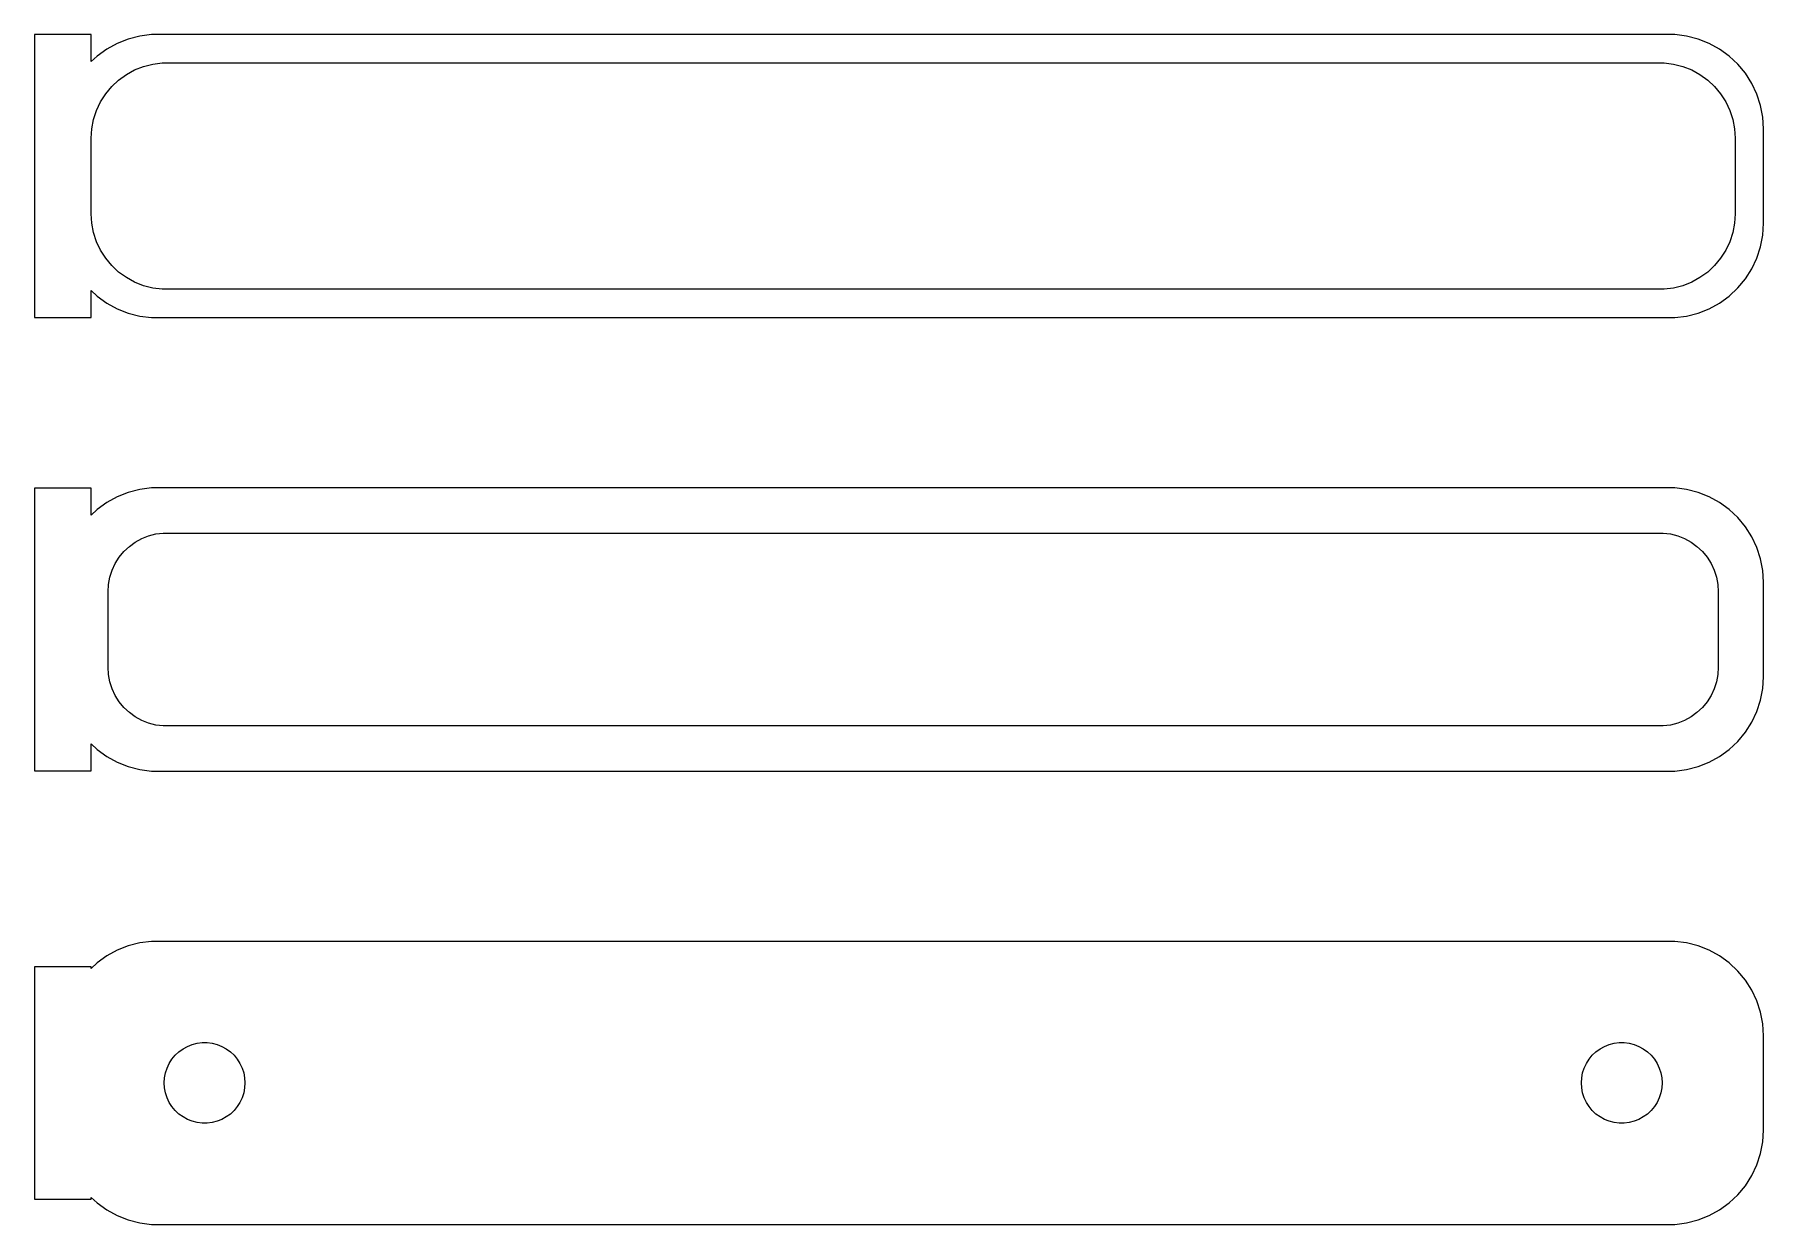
# Model space of a CAD drawing. Header units: metres. Extents: x -46.5 to 45, y 64.5 to 127.5.
import ezdxf

# ---------------------------------------------------------------- set-up
doc = ezdxf.new("R2010")
doc.units = ezdxf.units.M

msp = doc.modelspace()

# ---------------------------------------------------------------- linework, layer by layer
for p, q in [((-43.5, 127.49), (-46.5, 127.49)), ((-46.5, 127.49), (-46.5, 112.51)), ((-43.5, 126.059), (-43.5, 127.49)), ((-41.5451, 127.255), (-42.1289, 127.024)), ((-40.9369, 127.411), (-41.5451, 127.255)), ((-40.3139, 127.49), (-40.9369, 127.411)), ((40.3139, 127.49), (-40.3139, 127.49)), ((40.9369, 127.411), (40.3139, 127.49)), ((41.5451, 127.255), (40.9369, 127.411)), ((42.1289, 127.024), (41.5451, 127.255)), ((-43.1871, 126.353), (-43.5, 126.059)), ((-42.6791, 126.722), (-43.1871, 126.353)), ((-42.1289, 127.024), (-42.6791, 126.722)), ((42.6791, 126.722), (42.1289, 127.024)), ((43.1871, 126.353), (42.6791, 126.722)), ((43.6448, 125.923), (43.1871, 126.353)), ((-42.0497, 125.082), (-41.6433, 125.377)), ((-41.6433, 125.377), (-41.2031, 125.619)), ((-41.2031, 125.619), (-40.7361, 125.804)), ((-40.7361, 125.804), (-40.2495, 125.929)), ((-40.2495, 125.929), (-39.7512, 125.992)), ((-39.7512, 125.992), (39.7512, 125.992)), ((39.7512, 125.992), (40.2495, 125.929)), ((40.2495, 125.929), (40.7361, 125.804)), ((40.7361, 125.804), (41.2031, 125.619)), ((41.2031, 125.619), (41.6433, 125.377)), ((41.6433, 125.377), (42.0497, 125.082)), ((44.0451, 125.439), (43.6448, 125.923)), ((44.3815, 124.909), (44.0451, 125.439)), ((-42.7361, 124.351), (-42.4159, 124.738)), ((-42.4159, 124.738), (-42.0497, 125.082)), ((42.0497, 125.082), (42.4159, 124.738)), ((42.4159, 124.738), (42.7361, 124.351)), ((44.6489, 124.341), (44.3815, 124.909)), ((-43.2191, 123.472), (-43.0052, 123.927)), ((-43.0052, 123.927), (-42.7361, 124.351)), ((42.7361, 124.351), (43.0052, 123.927)), ((43.0052, 123.927), (43.2191, 123.472)), ((44.8429, 123.743), (44.6489, 124.341)), ((44.9606, 123.127), (44.8429, 123.743)), ((-43.4685, 122.501), (-43.3743, 122.995)), ((-43.3743, 122.995), (-43.2191, 123.472)), ((43.2191, 123.472), (43.3743, 122.995)), ((43.3743, 122.995), (43.4685, 122.501)), ((45, 122.5), (44.9606, 123.127)), ((-43.5, 122), (-43.4685, 122.501)), ((-43.5, 118), (-43.5, 122)), ((43.4685, 122.501), (43.5, 122)), ((43.5, 122), (43.5, 118)), ((45, 117.5), (45, 122.5)), ((-43.4685, 117.499), (-43.5, 118)), ((-43.3743, 117.005), (-43.4685, 117.499)), ((43.4685, 117.499), (43.3743, 117.005)), ((43.5, 118), (43.4685, 117.499)), ((44.9606, 116.873), (45, 117.5)), ((-43.2191, 116.528), (-43.3743, 117.005)), ((-43.0052, 116.073), (-43.2191, 116.528)), ((43.2191, 116.528), (43.0052, 116.073)), ((43.3743, 117.005), (43.2191, 116.528)), ((44.6489, 115.659), (44.8429, 116.257)), ((44.8429, 116.257), (44.9606, 116.873)), ((-42.7361, 115.649), (-43.0052, 116.073)), ((-42.4159, 115.262), (-42.7361, 115.649)), ((42.7361, 115.649), (42.4159, 115.262)), ((43.0052, 116.073), (42.7361, 115.649)), ((44.3815, 115.091), (44.6489, 115.659)), ((-42.0497, 114.918), (-42.4159, 115.262)), ((-41.6433, 114.623), (-42.0497, 114.918)), ((-41.2031, 114.381), (-41.6433, 114.623)), ((-40.7361, 114.196), (-41.2031, 114.381)), ((41.2031, 114.381), (40.7361, 114.196)), ((41.6433, 114.623), (41.2031, 114.381)), ((42.0497, 114.918), (41.6433, 114.623)), ((42.4159, 115.262), (42.0497, 114.918)), ((43.6448, 114.077), (44.0451, 114.561)), ((44.0451, 114.561), (44.3815, 115.091)), ((-43.5, 113.941), (-43.1871, 113.647)), ((-43.5, 112.51), (-43.5, 113.941)), ((-43.1871, 113.647), (-42.6791, 113.278)), ((-40.2495, 114.071), (-40.7361, 114.196)), ((-39.7512, 114.008), (-40.2495, 114.071)), ((39.7512, 114.008), (-39.7512, 114.008)), ((40.2495, 114.071), (39.7512, 114.008)), ((40.7361, 114.196), (40.2495, 114.071)), ((42.6791, 113.278), (43.1871, 113.647)), ((43.1871, 113.647), (43.6448, 114.077)), ((-42.6791, 113.278), (-42.1289, 112.976)), ((-42.1289, 112.976), (-41.5451, 112.745)), ((-41.5451, 112.745), (-40.9369, 112.589)), ((-40.9369, 112.589), (-40.3139, 112.51)), ((40.3139, 112.51), (40.9369, 112.589)), ((40.9369, 112.589), (41.5451, 112.745)), ((41.5451, 112.745), (42.1289, 112.976)), ((42.1289, 112.976), (42.6791, 113.278)), ((-46.5, 112.51), (-43.5, 112.51)), ((-40.3139, 112.51), (40.3139, 112.51)), ((-43.5, 103.479), (-46.5, 103.479)), ((-46.5, 103.479), (-46.5, 88.5208)), ((-43.5, 102.059), (-43.5, 103.479)), ((-40.9369, 103.411), (-41.5451, 103.255)), ((-40.3139, 103.49), (-40.9369, 103.411)), ((40.3139, 103.49), (-40.3139, 103.49)), ((40.9369, 103.411), (40.3139, 103.49)), ((41.5451, 103.255), (40.9369, 103.411)), ((-42.6791, 102.722), (-43.1871, 102.353)), ((-42.1289, 103.024), (-42.6791, 102.722)), ((-41.5451, 103.255), (-42.1289, 103.024)), ((42.1289, 103.024), (41.5451, 103.255)), ((42.6791, 102.722), (42.1289, 103.024)), ((43.1871, 102.353), (42.6791, 102.722)), ((-43.1871, 102.353), (-43.5, 102.059)), ((43.6448, 101.923), (43.1871, 102.353)), ((44.0451, 101.439), (43.6448, 101.923)), ((-41.168, 100.628), (-40.8254, 100.817)), ((-40.8254, 100.817), (-40.4619, 100.961)), ((-40.4619, 100.961), (-40.0833, 101.058)), ((-40.0833, 101.058), (-39.6954, 101.107)), ((-39.6954, 101.107), (39.6954, 101.107)), ((39.6954, 101.107), (40.0833, 101.058)), ((40.0833, 101.058), (40.4619, 100.961)), ((40.4619, 100.961), (40.8254, 100.817)), ((40.8254, 100.817), (41.168, 100.628)), ((44.3815, 100.909), (44.0451, 101.439)), ((44.6489, 100.341), (44.3815, 100.909)), ((-42.2279, 99.4996), (-42.0184, 99.8297)), ((-42.0184, 99.8297), (-41.7692, 100.131)), ((-41.7692, 100.131), (-41.4842, 100.399)), ((-41.4842, 100.399), (-41.168, 100.628)), ((41.168, 100.628), (41.4842, 100.399)), ((41.4842, 100.399), (41.7692, 100.131)), ((41.7692, 100.131), (42.0184, 99.8297)), ((42.0184, 99.8297), (42.2279, 99.4996)), ((44.8429, 99.7434), (44.6489, 100.341)), ((44.9606, 99.1267), (44.8429, 99.7434)), ((-42.5151, 98.7741), (-42.3943, 99.1459)), ((-42.3943, 99.1459), (-42.2279, 99.4996)), ((42.2279, 99.4996), (42.3943, 99.1459)), ((42.3943, 99.1459), (42.5151, 98.7741)), ((45, 98.5), (44.9606, 99.1267)), ((-42.6129, 98), (-42.5884, 98.3902)), ((-42.6129, 94), (-42.6129, 98)), ((-42.5884, 98.3902), (-42.5151, 98.7741)), ((42.5151, 98.7741), (42.5884, 98.3902)), ((42.5884, 98.3902), (42.6129, 98)), ((42.6129, 98), (42.6129, 94)), ((45, 93.5), (45, 98.5)), ((-42.5884, 93.6098), (-42.6129, 94)), ((-42.5151, 93.2259), (-42.5884, 93.6098)), ((42.5884, 93.6098), (42.5151, 93.2259)), ((42.6129, 94), (42.5884, 93.6098)), ((44.9606, 92.8733), (45, 93.5)), ((-42.3943, 92.8541), (-42.5151, 93.2259)), ((-42.2279, 92.5004), (-42.3943, 92.8541)), ((-42.0184, 92.1703), (-42.2279, 92.5004)), ((42.2279, 92.5004), (42.0184, 92.1703)), ((42.3943, 92.8541), (42.2279, 92.5004)), ((42.5151, 93.2259), (42.3943, 92.8541)), ((44.8429, 92.2566), (44.9606, 92.8733)), ((-41.7692, 91.8691), (-42.0184, 92.1703)), ((-41.4842, 91.6015), (-41.7692, 91.8691)), ((-41.168, 91.3717), (-41.4842, 91.6015)), ((41.4842, 91.6015), (41.168, 91.3717)), ((41.7692, 91.8691), (41.4842, 91.6015)), ((42.0184, 92.1703), (41.7692, 91.8691)), ((44.3815, 91.0912), (44.6489, 91.6594)), ((44.6489, 91.6594), (44.8429, 92.2566)), ((-40.8254, 91.1833), (-41.168, 91.3717)), ((-40.4619, 91.0394), (-40.8254, 91.1833)), ((-40.0833, 90.9422), (-40.4619, 91.0394)), ((-39.6954, 90.8932), (-40.0833, 90.9422)), ((39.6954, 90.8932), (-39.6954, 90.8932)), ((40.0833, 90.9422), (39.6954, 90.8932)), ((40.4619, 91.0394), (40.0833, 90.9422)), ((40.8254, 91.1833), (40.4619, 91.0394)), ((41.168, 91.3717), (40.8254, 91.1833)), ((44.0451, 90.5611), (44.3815, 91.0912)), ((-43.5, 88.5208), (-43.5, 89.9413)), ((-43.5, 89.9413), (-43.1871, 89.6474)), ((43.1871, 89.6474), (43.6448, 90.0773)), ((43.6448, 90.0773), (44.0451, 90.5611)), ((-43.1871, 89.6474), (-42.6791, 89.2784)), ((-42.6791, 89.2784), (-42.1289, 88.9759)), ((-42.1289, 88.9759), (-41.5451, 88.7447)), ((41.5451, 88.7447), (42.1289, 88.9759)), ((42.1289, 88.9759), (42.6791, 89.2784)), ((42.6791, 89.2784), (43.1871, 89.6474)), ((-46.5, 88.5208), (-43.5, 88.5208)), ((-41.5451, 88.7447), (-40.9369, 88.5886)), ((-40.9369, 88.5886), (-40.3139, 88.5099)), ((-40.3139, 88.5099), (40.3139, 88.5099)), ((40.3139, 88.5099), (40.9369, 88.5886)), ((40.9369, 88.5886), (41.5451, 88.7447)), ((-42.6791, 78.7216), (-43.1871, 78.3526)), ((-42.1289, 79.0241), (-42.6791, 78.7216)), ((-41.5451, 79.2553), (-42.1289, 79.0241)), ((-40.9369, 79.4114), (-41.5451, 79.2553)), ((-40.3139, 79.4901), (-40.9369, 79.4114)), ((40.3139, 79.4901), (-40.3139, 79.4901)), ((40.9369, 79.4114), (40.3139, 79.4901)), ((41.5451, 79.2553), (40.9369, 79.4114)), ((42.1289, 79.0241), (41.5451, 79.2553)), ((42.6791, 78.7216), (42.1289, 79.0241)), ((43.1871, 78.3526), (42.6791, 78.7216)), ((-43.5, 78.1526), (-46.5, 78.1526)), ((-46.5, 78.1526), (-46.5, 65.8474)), ((-43.1871, 78.3526), (-43.5, 78.0587)), ((-43.5, 78.0587), (-43.5, 78.1526)), ((43.6448, 77.9227), (43.1871, 78.3526)), ((44.0451, 77.4389), (43.6448, 77.9227)), ((44.3815, 76.9088), (44.0451, 77.4389)), ((44.6489, 76.3406), (44.3815, 76.9088)), ((44.8429, 75.7434), (44.6489, 76.3406)), ((44.9606, 75.1267), (44.8429, 75.7434)), ((45, 74.5), (44.9606, 75.1267)), ((-37.9001, 74.0975), (-37.6341, 74.1311)), ((-37.6341, 74.1311), (-37.3659, 74.1311)), ((-37.3659, 74.1311), (-37.0999, 74.0975)), ((37.0999, 74.0975), (37.3659, 74.1311)), ((37.3659, 74.1311), (37.6341, 74.1311)), ((37.6341, 74.1311), (37.9001, 74.0975)), ((45, 69.5), (45, 74.5)), ((-39.3712, 73.0287), (-39.2275, 73.2551)), ((-39.2275, 73.2551), (-39.0565, 73.4617)), ((-39.0565, 73.4617), (-38.8611, 73.6453)), ((-38.8611, 73.6453), (-38.6441, 73.8029)), ((-38.6441, 73.8029), (-38.4092, 73.9321)), ((-38.4092, 73.9321), (-38.1598, 74.0308)), ((-38.1598, 74.0308), (-37.9001, 74.0975)), ((-37.0999, 74.0975), (-36.8401, 74.0308)), ((-36.8401, 74.0308), (-36.5908, 73.9321)), ((-36.5908, 73.9321), (-36.3559, 73.8029)), ((-36.3559, 73.8029), (-36.1389, 73.6453)), ((-36.1389, 73.6453), (-35.9434, 73.4617)), ((-35.9434, 73.4617), (-35.7725, 73.2551)), ((-35.7725, 73.2551), (-35.6288, 73.0287)), ((35.6288, 73.0287), (35.7725, 73.2551)), ((35.7725, 73.2551), (35.9434, 73.4617)), ((35.9434, 73.4617), (36.1389, 73.6453)), ((36.1389, 73.6453), (36.3559, 73.8029)), ((36.3559, 73.8029), (36.5908, 73.9321)), ((36.5908, 73.9321), (36.8401, 74.0308)), ((36.8401, 74.0308), (37.0999, 74.0975)), ((37.9001, 74.0975), (38.1598, 74.0308)), ((38.1598, 74.0308), (38.4092, 73.9321)), ((38.4092, 73.9321), (38.6441, 73.8029)), ((38.6441, 73.8029), (38.8611, 73.6453)), ((38.8611, 73.6453), (39.0565, 73.4617)), ((39.0565, 73.4617), (39.2275, 73.2551)), ((39.2275, 73.2551), (39.3712, 73.0287)), ((-39.6185, 72.2676), (-39.5682, 72.531)), ((-39.5682, 72.531), (-39.4853, 72.786)), ((-39.4853, 72.786), (-39.3712, 73.0287)), ((-35.6288, 73.0287), (-35.5146, 72.786)), ((-35.5146, 72.786), (-35.4318, 72.531)), ((-35.4318, 72.531), (-35.3815, 72.2676)), ((35.3815, 72.2676), (35.4318, 72.531)), ((35.4318, 72.531), (35.5146, 72.786)), ((35.5146, 72.786), (35.6288, 73.0287)), ((39.3712, 73.0287), (39.4853, 72.786)), ((39.4853, 72.786), (39.5682, 72.531)), ((39.5682, 72.531), (39.6185, 72.2676)), ((-39.6353, 72), (-39.6185, 72.2676)), ((-39.6185, 71.7324), (-39.6353, 72)), ((-39.5682, 71.469), (-39.6185, 71.7324)), ((-39.4853, 71.214), (-39.5682, 71.469)), ((-35.4318, 71.469), (-35.5146, 71.214)), ((-35.3815, 71.7324), (-35.4318, 71.469)), ((-35.3815, 72.2676), (-35.3647, 72)), ((-35.3647, 72), (-35.3815, 71.7324)), ((35.3647, 72), (35.3815, 72.2676)), ((35.3815, 71.7324), (35.3647, 72)), ((35.4318, 71.469), (35.3815, 71.7324)), ((35.5146, 71.214), (35.4318, 71.469)), ((39.5682, 71.469), (39.4853, 71.214)), ((39.6185, 71.7324), (39.5682, 71.469)), ((39.6185, 72.2676), (39.6353, 72)), ((39.6353, 72), (39.6185, 71.7324)), ((-39.3712, 70.9713), (-39.4853, 71.214)), ((-39.2275, 70.7449), (-39.3712, 70.9713)), ((-39.0565, 70.5383), (-39.2275, 70.7449)), ((-38.8611, 70.3547), (-39.0565, 70.5383)), ((-35.9434, 70.5383), (-36.1389, 70.3547)), ((-35.7725, 70.7449), (-35.9434, 70.5383)), ((-35.6288, 70.9713), (-35.7725, 70.7449)), ((-35.5146, 71.214), (-35.6288, 70.9713)), ((35.6288, 70.9713), (35.5146, 71.214)), ((35.7725, 70.7449), (35.6288, 70.9713)), ((35.9434, 70.5383), (35.7725, 70.7449)), ((36.1389, 70.3547), (35.9434, 70.5383)), ((39.0565, 70.5383), (38.8611, 70.3547)), ((39.2275, 70.7449), (39.0565, 70.5383)), ((39.3712, 70.9713), (39.2275, 70.7449)), ((39.4853, 71.214), (39.3712, 70.9713)), ((-38.6441, 70.1971), (-38.8611, 70.3547)), ((-38.4092, 70.0679), (-38.6441, 70.1971)), ((-38.1598, 69.9692), (-38.4092, 70.0679)), ((-37.9001, 69.9025), (-38.1598, 69.9692)), ((-37.6341, 69.8689), (-37.9001, 69.9025)), ((-37.3659, 69.8689), (-37.6341, 69.8689)), ((-37.0999, 69.9025), (-37.3659, 69.8689)), ((-36.8401, 69.9692), (-37.0999, 69.9025)), ((-36.5908, 70.0679), (-36.8401, 69.9692)), ((-36.3559, 70.1971), (-36.5908, 70.0679)), ((-36.1389, 70.3547), (-36.3559, 70.1971)), ((36.3559, 70.1971), (36.1389, 70.3547)), ((36.5908, 70.0679), (36.3559, 70.1971)), ((36.8401, 69.9692), (36.5908, 70.0679)), ((37.0999, 69.9025), (36.8401, 69.9692)), ((37.3659, 69.8689), (37.0999, 69.9025)), ((37.6341, 69.8689), (37.3659, 69.8689)), ((37.9001, 69.9025), (37.6341, 69.8689)), ((38.1598, 69.9692), (37.9001, 69.9025)), ((38.4092, 70.0679), (38.1598, 69.9692)), ((38.6441, 70.1971), (38.4092, 70.0679)), ((38.8611, 70.3547), (38.6441, 70.1971)), ((44.8429, 68.2566), (44.9606, 68.8733)), ((44.9606, 68.8733), (45, 69.5)), ((44.6489, 67.6594), (44.8429, 68.2566)), ((44.0451, 66.5611), (44.3815, 67.0912)), ((44.3815, 67.0912), (44.6489, 67.6594)), ((-43.5, 65.8474), (-43.5, 65.9413)), ((-43.5, 65.9413), (-43.1871, 65.6474)), ((43.1871, 65.6474), (43.6448, 66.0773)), ((43.6448, 66.0773), (44.0451, 66.5611)), ((-46.5, 65.8474), (-43.5, 65.8474)), ((-43.1871, 65.6474), (-42.6791, 65.2784)), ((-42.6791, 65.2784), (-42.1289, 64.9759)), ((-42.1289, 64.9759), (-41.5451, 64.7447)), ((41.5451, 64.7447), (42.1289, 64.9759)), ((42.1289, 64.9759), (42.6791, 65.2784)), ((42.6791, 65.2784), (43.1871, 65.6474)), ((-41.5451, 64.7447), (-40.9369, 64.5886)), ((-40.9369, 64.5886), (-40.3139, 64.5099)), ((-40.3139, 64.5099), (40.3139, 64.5099)), ((40.3139, 64.5099), (40.9369, 64.5886)), ((40.9369, 64.5886), (41.5451, 64.7447))]:
    msp.add_line(p, q)

doc.saveas('drawing.dxf')
